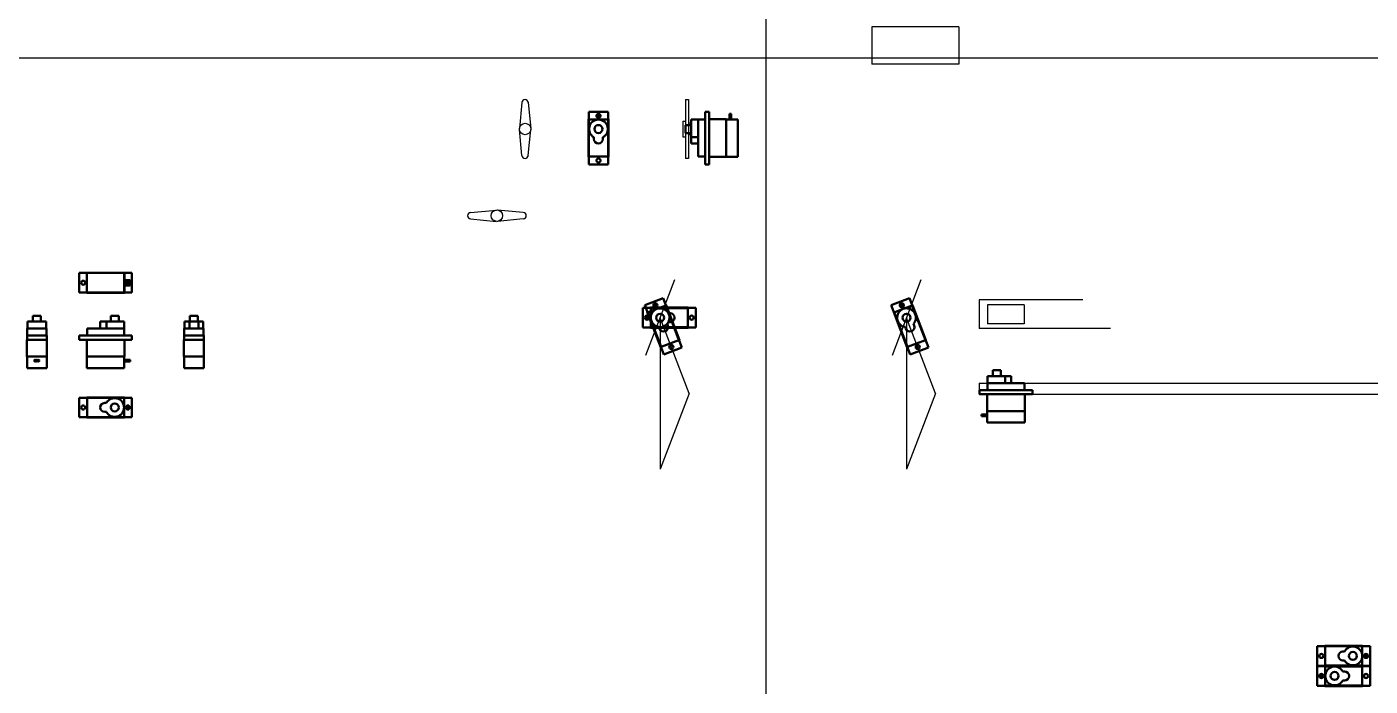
# Model space of a CAD drawing. Header units: millimetres. Extents: x 62 to 886, y -124 to 280.
import ezdxf

# ---------------------------------------------------------------- set-up
doc = ezdxf.new("R2010")
doc.units = ezdxf.units.MM
doc.header["$LTSCALE"] = 0.75
doc.layers.add('Visible', color=7, linetype='Continuous', lineweight=50)

# ---------------------------------------------------------------- blocks, each defined once
blk = doc.blocks.new('A$Cffe13327')
at = {"layer": 'Visible', "extrusion": (0, 1, 0)}
for p, q in [((5.75, 11.2), (-5.75, 11.2)), ((-5.75, 6.9), (-5.75, 11.2)), ((2.45, 14.7), (-2.45, 14.7)), ((-2.45, 11.2), (-2.45, 14.7)), ((2.45, 11.2), (2.45, 14.7)), ((5.75, 6.9), (5.75, 11.2)), ((-6.15, 0), (-6, 0)), ((-6.15, -10.3), (-6.15, 0)), ((-6, 2.6), (6, 2.6)), ((-6, 0), (-6, 2.6)), ((6, 0), (-6, 0)), ((-5.9, 6.9), (0, 6.9)), ((-5.9, 2.6), (-5.9, 6.9)), ((0, 6.9), (5.9, 6.9)), ((5.9, 2.6), (5.9, 6.9)), ((6, 0), (6, 2.6)), ((6, 0), (6.15, 0)), ((6.15, -10.3), (6.15, 0)), ((6.15, -10.3), (-6.15, -10.3)), ((-6.05, -17.4), (-6.05, -10.3)), ((6.05, -17.4), (6.05, -10.3)), ((6.05, -17.4), (-6.05, -17.4))]:
    blk.add_line(p, q, dxfattribs=at)
at = {"layer": 'Visible'}
for centre in [(-1.1, -12.85), (1.1, -12.85)]:
    blk.add_circle(centre, 0.55, dxfattribs=at)
for start, end in [(0, 180), (180, 0)]:
    blk.add_arc((0, -12.85), 0.55, start, end, dxfattribs=at)
blk = doc.blocks.new('A$Cd42c9765')
at = {"layer": 'Visible', "extrusion": (3.63324e-29, 2.96676e-13, -1)}
for p, q in [((-23.05, 6.55), (-27.7, 6.55)), ((-27.7, 6.55), (-27.7, -5.45)), ((0.05, 6.7), (-23.05, 6.7)), ((-23.05, 6.7), (-23.05, -5.6)), ((0, 6.6), (-23, 6.6)), ((-23, 6.6), (-23, -5.5)), ((0, -5.5), (0, 6.6)), ((0, 2.2), (3.5, 2.2)), ((0, 1.1), (3.5, 1.1)), ((0, 1.1), (3.5, 1.1)), ((0, 0), (3.5, 0)), ((0, 0), (3.5, 0)), ((0.05, 2.2), (0.05, 6.7)), ((4.7, 6.55), (0.05, 6.55)), ((3.5, 1.1), (3.5, 2.2)), ((3.5, 0), (3.5, 1.1)), ((4.7, -5.45), (4.7, 6.55)), ((-27.7, -5.45), (-23.05, -5.45)), ((-23.05, -5.6), (0.05, -5.6)), ((-23, -5.5), (0, -5.5)), ((0, -1.1), (3.5, -1.1)), ((0.05, -5.6), (0.05, -1.1)), ((0.05, -5.45), (4.7, -5.45)), ((3.5, -1.1), (3.5, 0))]:
    blk.add_line(p, q, dxfattribs=at)
blk.add_circle((25.2, 0.55), 1.25, dxfattribs=at)
blk = doc.blocks.new('A$C070ca027')
at = {"layer": 'Visible', "color": 0, "extrusion": (0, 1, 0)}
for p, q in [((-12.05, 11.2), (-14.8, 11.2)), ((-14.8, 6.9), (-14.8, 11.2)), ((-12.05, 11.2), (-11, 11.2)), ((-0.2, 11.2), (-11, 11.2)), ((-11, 6.9), (-11, 11.2)), ((-8.4, 11.2), (-8.4, 14.7)), ((-3.5, 14.7), (-8.4, 14.7)), ((-3.5, 11.2), (-3.5, 14.7)), ((-0.2, 6.9), (-0.2, 11.2)), ((-27.75, 0), (-27.75, 2.6)), ((-27.75, 2.6), (4.65, 2.6)), ((-23.1, 0), (-27.75, 0)), ((-23.1, -10.3), (-23.1, 0)), ((-23.1, 0), (0, 0)), ((-22.9, 2.6), (-22.9, 6.9)), ((-22.9, 6.9), (-0.2, 6.9)), ((-0.2, 2.6), (-0.2, 6.9)), ((0, -10.3), (0, 0)), ((4.65, 0), (0, 0)), ((4.65, 0), (4.65, 2.6)), ((0, -10.3), (-23.1, -10.3)), ((-23.05, -17.4), (-23.05, -10.3)), ((-0.05, -17.4), (-0.05, -10.3)), ((-0.05, -12.3), (3.45, -12.3)), ((-0.05, -13.4), (3.45, -13.4)), ((3.45, -13.4), (3.45, -12.3)), ((-0.05, -17.4), (-23.05, -17.4))]:
    blk.add_line(p, q, dxfattribs=at)
blk = doc.blocks.new('A$C5ab044fd')
at = {"layer": 'Visible', "extrusion": (0, 1, 0)}
for p, q in [((2.45, 25), (-2.45, 25)), ((-2.45, 21.5), (-2.45, 25)), ((2.45, 21.5), (2.45, 25)), ((-5.9, 17.2), (5.9, 17.2)), ((-5.9, 12.9), (-5.9, 17.2)), ((-2.75, 21.5), (-5.75, 21.5)), ((-5.75, 17.2), (-5.75, 21.5)), ((-2.75, 17.2), (-2.75, 21.5)), ((2.75, 21.5), (-2.75, 21.5)), ((5.75, 21.5), (2.75, 21.5)), ((2.75, 17.2), (2.75, 21.5)), ((5.75, 17.2), (5.75, 21.5)), ((5.9, 12.9), (5.9, 17.2)), ((-6.15, 10.3), (-6, 10.3)), ((-6.15, 0), (-6.15, 10.3)), ((-6, 12.9), (6, 12.9)), ((-6, 10.3), (-6, 12.9)), ((6, 10.3), (-6, 10.3)), ((6, 10.3), (6, 12.9)), ((6, 10.3), (6.15, 10.3)), ((6.15, 0), (6.15, 10.3)), ((6.15, 0), (-6.15, 0)), ((-6.05, -7.1), (-6.05, 0)), ((6.05, -7.1), (6.05, 0)), ((6.05, -7.1), (-6.05, -7.1))]:
    blk.add_line(p, q, dxfattribs=at)
blk = doc.blocks.new('A$Cee177bfe')
at = {"layer": 'Visible', "color": 0}
for p, q in [((-21.8, 6), (-21.8, -6)), ((10.6, 6), (-21.8, 6)), ((5.95, 6.15), (-17.15, 6.15)), ((-17.15, 6.15), (-17.15, 6)), ((5.75, 5.9), (-16.95, 5.9)), ((-16.95, 5.9), (-16.95, -5.9)), ((-5.05, 2.75), (-6.1, 2.75)), ((5.75, 0), (5.75, 5.9)), ((5.75, -5.9), (5.75, 0)), ((5.95, 6), (5.95, 6.15)), ((6.98, 0.55), (9.22, 0.55)), ((6.98, 0.55), (9.22, 0.55)), ((10.6, -6), (10.6, 6)), ((-21.8, -6), (10.6, -6)), ((-17.15, -6), (-17.15, -6.15)), ((-17.15, -6.15), (5.95, -6.15)), ((-16.95, -5.9), (5.75, -5.9)), ((-6.1, -2.75), (-5.05, -2.75)), ((5.95, -6.15), (5.95, -6)), ((6.98, -0.55), (9.22, -0.55)), ((6.98, -0.55), (9.22, -0.55))]:
    blk.add_line(p, q, dxfattribs=at)
at = {"layer": 'Visible', "color": 0, "extrusion": (0, 0, -1)}
for centre in [(19.3, 0), (-8.1, 0)]:
    blk.add_circle(centre, 1.25, dxfattribs=at)
at = {"layer": 'Visible', "color": 0}
blk.add_circle((0, 0), 2.45, dxfattribs=at)
for centre, radius, start, end in [((-6.1, 0), 2.75, 90, 270), ((0, 0), 5.75, 208.57188, 151.42812)]:
    blk.add_arc(centre, radius, start, end, dxfattribs=at)
blk = doc.blocks.new('A$Cffcb3fad')
at = {"color": 0}
for p, q in [((53.34, 22.86), (0, 22.86)), ((0, 22.86), (0, 0)), ((53.34, 22.86), (53.34, 0)), ((53.34, 0), (0, 0))]:
    blk.add_line(p, q, dxfattribs=at)
blk = doc.blocks.new('A$C750c0b9d')
at = {"color": 0}
for p, q in [((0, 18), (0, -18)), ((0, 18), (2, 18)), ((2, 18), (2, -18)), ((-1.5, 4.75), (-1.5, -4.75)), ((-1.5, 4.75), (0, 4.75)), ((3.5, 3.5), (2, 3.5)), ((3.5, 3.5), (3.5, -3.5)), ((-1.5, -4.75), (0, -4.75)), ((3.5, -3.5), (2, -3.5)), ((2, -18), (0, -18))]:
    blk.add_line(p, q, dxfattribs=at)
blk = doc.blocks.new('A$Cc0509730')
at = {"color": 0}
for p, q in [((-1.99, 16.19), (-3.48, 0.33)), ((1.99, 16.19), (3.48, 0.33)), ((-1.99, -16.19), (-3.48, -0.33)), ((1.99, -16.19), (3.48, -0.33))]:
    blk.add_line(p, q, dxfattribs=at)
blk.add_circle((0, 0), 3.5, dxfattribs=at)
for centre, start, end in [((0, 16), 5.37938, 174.62062), ((0, -16), 185.37938, 354.62062)]:
    blk.add_arc(centre, 2, start, end, dxfattribs=at)

msp = doc.modelspace()

# ---------------------------------------------------------------- linework, layer by layer
for p, q in [((459.34, 124.84), (441.59, 78.4)), ((610.48, 124.84), (592.74, 78.4)), ((709.69, 112.6), (646.27, 112.6)), ((646.27, 112.6), (646.27, 94.9)), ((673.87, 109.6), (651.27, 109.6)), ((651.27, 109.6), (651.27, 97.9)), ((673.87, 109.6), (673.87, 97.9)), ((468.21, 55.17), (450.47, 101.62)), ((450.47, 101.62), (450.47, 8.73)), ((619.35, 55.17), (601.61, 101.62)), ((601.61, 101.62), (601.61, 8.73)), ((726.75, 94.9), (646.27, 94.9)), ((673.87, 97.9), (651.27, 97.9)), ((646.27, 61.55), (646.27, 54.65)), ((468.21, 55.17), (450.47, 8.73)), ((619.35, 55.17), (601.61, 8.73))]:
    msp.add_line(p, q)
for p, direction in [((515.51, 226.1), (0, 1)), ((507.14, 260.81), (-1, 0))]:
    msp.add_xline(p, direction)
for p in [(646.27, 61.55), (646.27, 54.65)]:
    msp.add_ray(p, (1, 0))

# ---------------------------------------------------------------- block references
at = {"color": 3}
msp.add_blockref('A$Cffcb3fad', (580.3, 257.11), dxfattribs=at)
at = {"color": 4}
for name, p in [('A$Cc0509730', (367.63, 217.33)), ('A$C750c0b9d', (465.94, 217.33))]:
    msp.add_blockref(name, p, dxfattribs=at)
at = {"color": 2}
for name, p, rotation in [('A$Cee177bfe', (412.64, 217.33), 90), ('A$C070ca027', (480.64, 223.28), 89.99999999999999)]:
    msp.add_blockref(name, p, dxfattribs=dict(at, rotation=rotation))
at = {"color": 4, "rotation": 90}
msp.add_blockref('A$Cc0509730', (350.35, 164.18), dxfattribs=at)
for name, p in [('A$Cd42c9765', (121.78, 122.51)), ('A$Cffe13327', (68.16, 88.12)), ('A$C070ca027', (121.83, 88.12)), ('A$C5ab044fd', (164.49, 77.82))]:
    msp.add_blockref(name, p)
at = {"color": 1, "rotation": 180}
msp.add_blockref('A$Cee177bfe', (450.47, 101.62), dxfattribs=at)
at = {"color": 2, "xscale": -1, "rotation": 290.9068362455264}
for p in [(450.47, 101.62), (601.61, 101.62)]:
    msp.add_blockref('A$Cee177bfe', p, dxfattribs=at)
at = {"color": 2, "xscale": -1}
for name, p in [('A$C070ca027', (651.07, 54.65)), ('A$Cee177bfe', (864.2, -118.11))]:
    msp.add_blockref(name, p, dxfattribs=at)
at = {"color": 2}
for p in [(115.88, 46.56), (875.4, -105.81)]:
    msp.add_blockref('A$Cee177bfe', p, dxfattribs=at)

doc.saveas('drawing.dxf')
